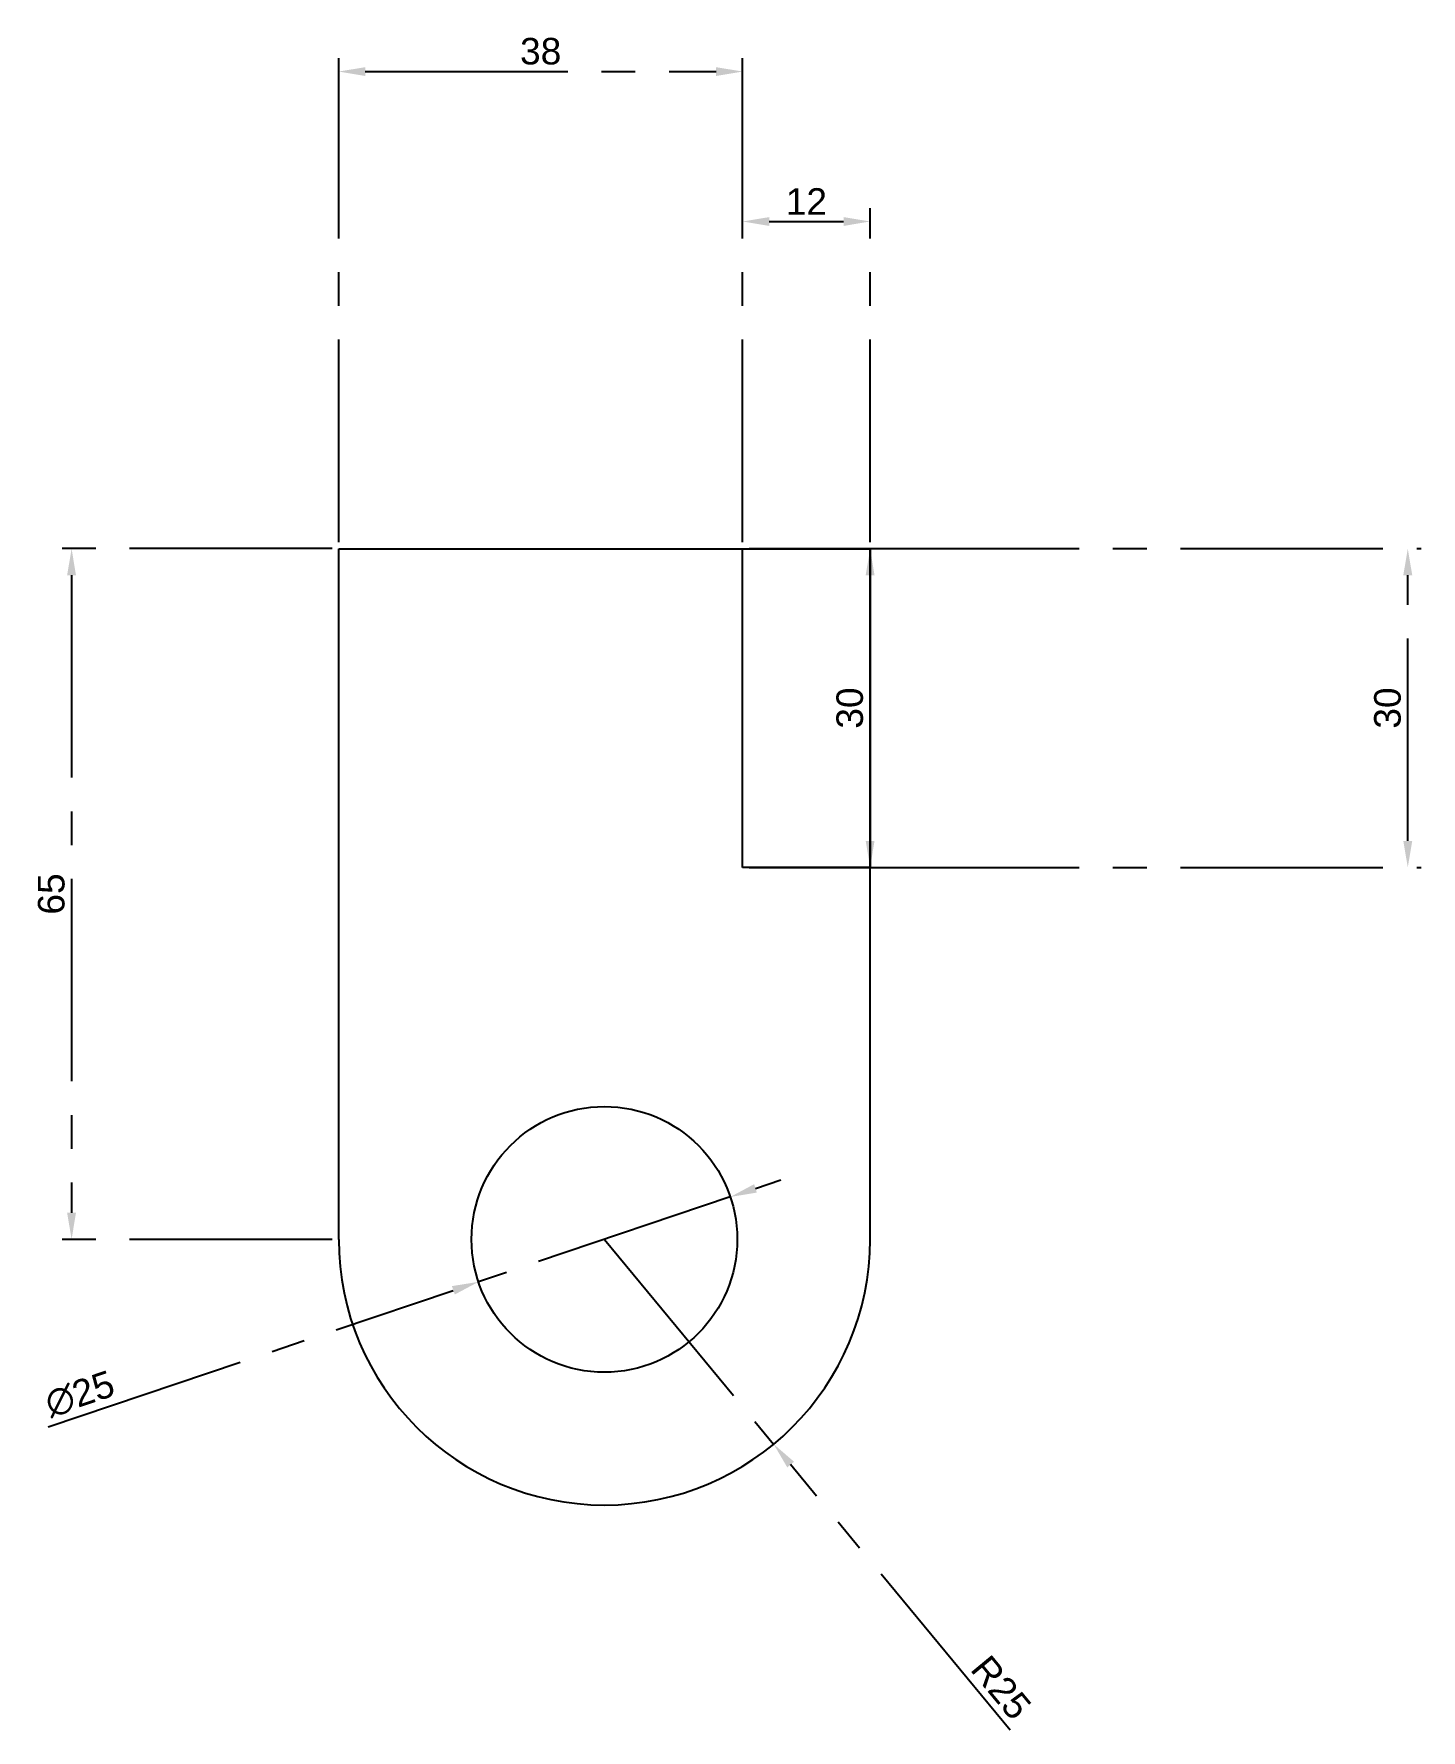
# Model space of a CAD drawing. Header units: millimetres. Extents: x 71 to 202, y -8 to 151.
import ezdxf

# ---------------------------------------------------------------- set-up
doc = ezdxf.new("R2010")
doc.units = ezdxf.units.MM
doc.linetypes.add('CENTER2', pattern=[28.575, 19.05, -3.175, 3.175, -3.175])
doc.layers.add('Layer1', color=130, linetype='CENTER2', plot=False)
doc.styles.get("Standard").update_dxf_attribs({"font": 'arial.ttf'})
doc.dimstyles.new('ISO-25', dxfattribs={"dimtxt": 2.5, "dimasz": 2.5, "dimexe": 1.25, "dimexo": 0.625, "dimtad": 1, "dimtxsty": 'Standard', "dimcen": 2.5, "dimadec": 0, "dimazin": 0, "dimtfac": 1, "dimtmove": 0, "dimatfit": 3, "dimfxl": 1, "dimarcsym": 0})

# ---------------------------------------------------------------- blocks, each defined once
blk = doc.blocks.new('*D2')
at = {"layer": 'Defpoints', "color": 0, "transparency": 16777216}
for p in [(100.05, 102.87), (74.92, 37.87), (100.05, 37.87)]:
    blk.add_point(p, dxfattribs=at)
at = {"layer": 'Layer1', "color": 0, "lineweight": -2, "transparency": 16777216}
for p, q in [((99.42, 102.87), (73.67, 102.87)), ((74.92, 100.37), (74.92, 40.37)), ((99.42, 37.87), (73.67, 37.87))]:
    blk.add_line(p, q, dxfattribs=at)
at = {"layer": 'Layer1', "color": 0, "transparency": 16777216}
for points in [[(74.5, 100.37), (75.33, 100.37), (74.92, 102.87)], [(74.5, 40.37), (75.33, 40.37), (74.92, 37.87)]]:
    blk.add_solid(points, dxfattribs=at)
at = {"layer": 'Layer1', "color": 0, "transparency": 16777216, "insert": (73.02, 70.37), "char_height": 2.5, "attachment_point": 5, "rotation": 90}
blk.add_mtext('65', dxfattribs=at)
blk = doc.blocks.new('*D3')
at = {"layer": 'Defpoints', "color": 0, "transparency": 16777216}
for p in [(138.05, 147.77), (100.05, 102.87, 12), (138.05, 102.87, 12)]:
    blk.add_point(p, dxfattribs=at)
at = {"layer": 'Layer1', "color": 0, "lineweight": -2, "transparency": 16777216}
for p, q in [((100.05, 103.49), (100.05, 149.02)), ((138.05, 103.49), (138.05, 149.02)), ((102.55, 147.77), (135.55, 147.77))]:
    blk.add_line(p, q, dxfattribs=at)
at = {"layer": 'Layer1', "color": 0, "transparency": 16777216}
for points in [[(102.55, 148.18), (102.55, 147.35), (100.05, 147.77)], [(135.55, 148.18), (135.55, 147.35), (138.05, 147.77)]]:
    blk.add_solid(points, dxfattribs=at)
at = {"layer": 'Layer1', "color": 0, "transparency": 16777216, "insert": (119.05, 149.67), "char_height": 2.5, "attachment_point": 5}
blk.add_mtext('38', dxfattribs=at)
blk = doc.blocks.new('*D4')
at = {"layer": 'Defpoints', "color": 0, "transparency": 16777216}
for p in [(150.05, 102.87, 37), (200.63, 102.87), (150.05, 72.87, 37)]:
    blk.add_point(p, dxfattribs=at)
at = {"layer": 'Layer1', "color": 0, "lineweight": -2, "transparency": 16777216}
for p, q in [((150.67, 102.87), (201.88, 102.87)), ((200.63, 75.37), (200.63, 100.37)), ((150.67, 72.87), (201.88, 72.87))]:
    blk.add_line(p, q, dxfattribs=at)
at = {"layer": 'Layer1', "color": 0, "transparency": 16777216}
for points in [[(200.21, 100.37), (201.05, 100.37), (200.63, 102.87)], [(200.21, 75.37), (201.05, 75.37), (200.63, 72.87)]]:
    blk.add_solid(points, dxfattribs=at)
at = {"layer": 'Layer1', "color": 0, "transparency": 16777216, "insert": (198.73, 87.87), "char_height": 2.5, "attachment_point": 5, "rotation": 90}
blk.add_mtext('30', dxfattribs=at)
blk = doc.blocks.new('*D5')
at = {"layer": 'Defpoints', "color": 0, "transparency": 16777216}
for p in [(138.05, 102.87, 37), (138.05, 72.87, 37), (150.05, 72.87)]:
    blk.add_point(p, dxfattribs=at)
at = {"layer": 'Layer1', "color": 0, "lineweight": -2, "transparency": 16777216}
for p, q in [((138.67, 102.87), (151.3, 102.87)), ((150.05, 100.37), (150.05, 75.37)), ((138.67, 72.87), (151.3, 72.87))]:
    blk.add_line(p, q, dxfattribs=at)
at = {"layer": 'Layer1', "color": 0, "transparency": 16777216}
for points in [[(149.63, 100.37), (150.46, 100.37), (150.05, 102.87)], [(149.63, 75.37), (150.46, 75.37), (150.05, 72.87)]]:
    blk.add_solid(points, dxfattribs=at)
at = {"layer": 'Layer1', "color": 0, "transparency": 16777216, "insert": (148.14, 87.87), "char_height": 2.5, "attachment_point": 5, "rotation": 90}
blk.add_mtext('30', dxfattribs=at)
blk = doc.blocks.new('*D6')
at = {"layer": 'Defpoints', "color": 0, "transparency": 16777216}
for p in [(150.05, 133.66), (138.05, 102.87, 12), (150.05, 102.87, 12)]:
    blk.add_point(p, dxfattribs=at)
at = {"layer": 'Layer1', "color": 0, "lineweight": -2, "transparency": 16777216}
for p, q in [((138.05, 103.49), (138.05, 134.91)), ((150.05, 103.49), (150.05, 134.91)), ((140.55, 133.66), (147.55, 133.66))]:
    blk.add_line(p, q, dxfattribs=at)
at = {"layer": 'Layer1', "color": 0, "transparency": 16777216}
for points in [[(140.55, 134.07), (140.55, 133.24), (138.05, 133.66)], [(147.55, 134.07), (147.55, 133.24), (150.05, 133.66)]]:
    blk.add_solid(points, dxfattribs=at)
at = {"layer": 'Layer1', "color": 0, "transparency": 16777216, "insert": (144.05, 135.54), "char_height": 2.5, "attachment_point": 5}
blk.add_mtext('12', dxfattribs=at)
blk = doc.blocks.new('*D7')
at = {"layer": 'Defpoints', "color": 0, "transparency": 16777216}
for p in [(136.89, 41.86, 12), (113.2, 33.87, 12)]:
    blk.add_point(p, dxfattribs=at)
at = {"layer": 'Layer1', "color": 0, "lineweight": -2, "transparency": 16777216}
for p, q in [((139.26, 42.66), (141.63, 43.46)), ((136.89, 41.86), (113.2, 33.87)), ((72.73, 20.23), (110.83, 33.07))]:
    blk.add_line(p, q, dxfattribs=at)
at = {"layer": 'Layer1', "color": 0, "transparency": 16777216}
for points in [[(139.13, 43.06), (139.39, 42.27), (136.89, 41.86)], [(110.7, 33.47), (110.97, 32.68), (113.2, 33.87)]]:
    blk.add_solid(points, dxfattribs=at)
at = {"layer": 'Layer1', "color": 0, "transparency": 16777216, "insert": (75.69, 23.3), "char_height": 2.5, "attachment_point": 5, "rotation": 18.6354}
blk.add_mtext('∅25', dxfattribs=at)
blk = doc.blocks.new('*D8')
at = {"layer": 'Defpoints', "color": 0, "transparency": 16777216}
for p in [(125.05, 37.87, 12), (140.97, 18.6, 12)]:
    blk.add_point(p, dxfattribs=at)
at = {"layer": 'Layer1', "color": 0, "lineweight": -2, "transparency": 16777216}
for p, q in [((125.05, 37.87), (140.97, 18.6)), ((163.22, -8.31), (142.57, 16.67))]:
    blk.add_line(p, q, dxfattribs=at)
at = {"layer": 'Layer1', "color": 0, "transparency": 16777216}
blk.add_solid([(142.89, 16.94), (142.25, 16.41), (140.97, 18.6)], dxfattribs=at)
at = {"layer": 'Layer1', "color": 0, "transparency": 16777216, "insert": (162.37, -4.31), "char_height": 2.5, "attachment_point": 5, "rotation": 309.5751}
blk.add_mtext('R25', dxfattribs=at)

msp = doc.modelspace()

# ---------------------------------------------------------------- linework, layer by layer
for p, q in [((100.046, 37.868), (100.046, 102.868)), ((100.046, 102.868), (150.046, 102.868)), ((138.046, 72.868, 12), (138.046, 102.868, 12)), ((138.046, 102.868, 12), (150.046, 102.868, 12)), ((150.046, 37.868), (150.046, 102.868)), ((150.046, 102.868, 12), (150.046, 72.868, 12)), ((150.046, 72.868, 12), (138.046, 72.868, 12))]:
    msp.add_line(p, q)
msp.add_circle((125.046, 37.868), 12.5)
msp.add_arc((125.046, 37.868), 25, 180, 0)

# ---------------------------------------------------------------- dimensions: what is measured, and where the dimension line sits
at = {"layer": 'Layer1'}
for base, p1, p2, picture, middle in [((138.046, 147.767), (100.046, 102.868, 12), (138.046, 102.868, 12), '*D3', (119.046, 149.67)), ((150.046, 133.657), (138.046, 102.868, 12), (150.046, 102.868, 12), '*D6', (144.046, 135.537))]:
    dim = msp.add_linear_dim(base=base, p1=p1, p2=p2, dimstyle='ISO-25', dxfattribs=at)
    dim.commit()
    dim.dimension.update_dxf_attribs({"geometry": picture, "text_midpoint": middle})
for base, p1, p2, picture, middle in [((74.918, 37.868), (100.046, 102.868), (100.046, 37.868), '*D2', (73.016, 70.368)), ((150.046, 72.868), (138.046, 102.868, 37), (138.046, 72.868, 37), '*D5', (148.144, 87.868)), ((200.63, 102.868), (150.046, 72.868, 37), (150.046, 102.868, 37), '*D4', (198.728, 87.868))]:
    dim = msp.add_linear_dim(base=base, p1=p1, p2=p2, angle=90, dimstyle='ISO-25', dxfattribs=at)
    dim.commit()
    dim.dimension.update_dxf_attribs({"geometry": picture, "text_midpoint": middle})
dim = msp.add_diameter_dim_2p(p1=(136.891, 41.862, 12), p2=(113.202, 33.874, 12), dimstyle='ISO-25', dxfattribs=at)
dim.commit()
dim.dimension.update_dxf_attribs({"geometry": '*D7', "text_midpoint": (76.318, 21.436), "dimtype": 163})
dim = msp.add_radius_dim(center=(125.046, 37.868, 12), mpoint=(140.974, 18.598, 12), dimstyle='ISO-25', dxfattribs=at)
dim.commit()
dim.dimension.update_dxf_attribs({"geometry": '*D8', "text_midpoint": (160.908, -5.52), "dimtype": 164})

doc.saveas('drawing.dxf')
